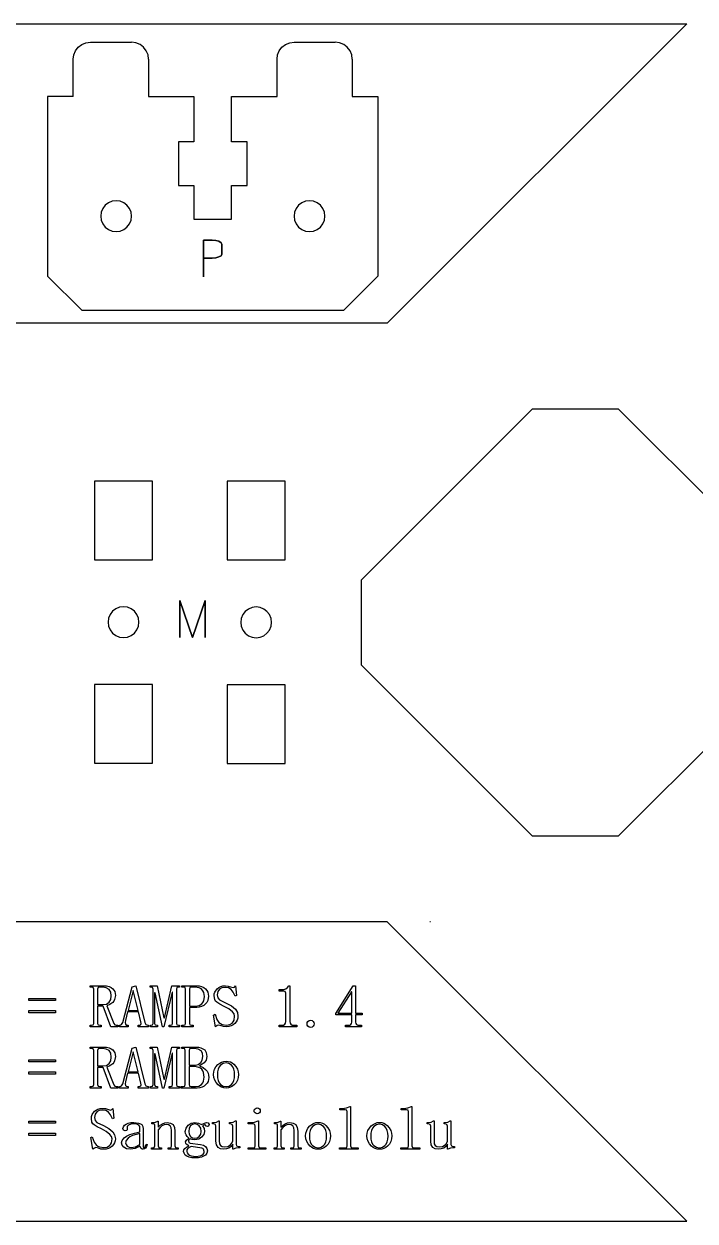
# Model space of a CAD drawing. Header units: inches. Extents: x -406 to 406, y -462 to 462.
# Drawn here: x 20.6 to 99, y 229.7 to 369.7 of the extents above; entities that cross this region are included whole.
import ezdxf

# ---------------------------------------------------------------- set-up
doc = ezdxf.new("R2010")
doc.units = ezdxf.units.IN
doc.header["$MEASUREMENT"] = 0

msp = doc.modelspace()

# ---------------------------------------------------------------- linework, layer by layer
for p, q in [((-17.99, 369.71), (98.01, 369.71)), ((98.01, 369.71), (63.01, 334.71)), ((26.61, 366.58), (26.92, 366.99)), ((26.92, 366.99), (27.34, 367.31)), ((27.34, 367.31), (27.82, 367.51)), ((27.82, 367.51), (28.34, 367.58)), ((28.34, 367.58), (33.14, 367.58)), ((33.66, 367.51), (33.14, 367.58)), ((34.14, 367.31), (33.66, 367.51)), ((34.55, 366.99), (34.14, 367.31)), ((34.87, 366.58), (34.55, 366.99)), ((50.41, 366.58), (50.72, 366.99)), ((50.72, 366.99), (51.14, 367.31)), ((51.14, 367.31), (51.62, 367.51)), ((51.62, 367.51), (52.14, 367.58)), ((52.14, 367.58), (56.94, 367.58)), ((57.46, 367.51), (56.94, 367.58)), ((57.94, 367.31), (57.46, 367.51)), ((58.35, 366.99), (57.94, 367.31)), ((58.67, 366.58), (58.35, 366.99)), ((26.34, 365.58), (26.41, 366.1)), ((26.34, 361.23), (26.34, 365.58)), ((26.41, 366.1), (26.61, 366.58)), ((35.07, 366.1), (34.87, 366.58)), ((35.14, 365.58), (35.07, 366.1)), ((35.14, 365.58), (35.14, 361.23)), ((50.14, 365.58), (50.21, 366.1)), ((50.14, 361.23), (50.14, 365.58)), ((50.21, 366.1), (50.41, 366.58)), ((58.87, 366.1), (58.67, 366.58)), ((58.94, 365.58), (58.87, 366.1)), ((58.94, 365.58), (58.94, 361.23)), ((26.34, 361.23), (23.34, 361.23)), ((23.34, 361.23), (23.34, 340.23)), ((35.14, 361.23), (40.44, 361.23)), ((40.44, 361.23), (40.44, 355.93)), ((44.84, 361.23), (50.14, 361.23)), ((44.84, 355.93), (44.84, 361.23)), ((58.94, 361.23), (61.94, 361.23)), ((61.94, 361.23), (61.94, 340.23)), ((38.64, 355.93), (38.64, 350.83)), ((40.44, 355.93), (38.64, 355.93)), ((46.64, 355.93), (44.84, 355.93)), ((46.64, 350.83), (46.64, 355.93)), ((38.64, 350.83), (40.44, 350.83)), ((40.44, 350.83), (40.44, 346.88)), ((44.84, 350.83), (46.64, 350.83)), ((44.84, 346.88), (44.84, 350.83)), ((30.44, 348.79), (30.06, 348.5)), ((30.87, 348.97), (30.44, 348.79)), ((31.34, 349.03), (30.87, 348.97)), ((31.8, 348.97), (31.34, 349.03)), ((32.24, 348.79), (31.8, 348.97)), ((32.61, 348.5), (32.24, 348.79)), ((53.04, 348.79), (52.66, 348.5)), ((53.47, 348.97), (53.04, 348.79)), ((53.94, 349.03), (53.47, 348.97)), ((54.4, 348.97), (53.94, 349.03)), ((54.84, 348.79), (54.4, 348.97)), ((55.21, 348.5), (54.84, 348.79)), ((29.6, 347.7), (29.54, 347.23)), ((29.54, 347.23), (29.6, 346.76)), ((29.78, 348.13), (29.6, 347.7)), ((30.06, 348.5), (29.78, 348.13)), ((32.9, 348.13), (32.61, 348.5)), ((33.08, 347.7), (32.9, 348.13)), ((33.14, 347.23), (33.08, 347.7)), ((33.08, 346.76), (33.14, 347.23)), ((52.2, 347.7), (52.14, 347.23)), ((52.14, 347.23), (52.2, 346.76)), ((52.38, 348.13), (52.2, 347.7)), ((52.66, 348.5), (52.38, 348.13)), ((55.5, 348.13), (55.21, 348.5)), ((55.68, 347.7), (55.5, 348.13)), ((55.74, 347.23), (55.68, 347.7)), ((55.68, 346.76), (55.74, 347.23)), ((29.6, 346.76), (29.78, 346.33)), ((29.78, 346.33), (30.06, 345.96)), ((30.06, 345.96), (30.44, 345.67)), ((32.24, 345.67), (32.61, 345.96)), ((32.61, 345.96), (32.9, 346.33)), ((32.9, 346.33), (33.08, 346.76)), ((40.44, 346.88), (44.84, 346.88)), ((52.2, 346.76), (52.38, 346.33)), ((52.38, 346.33), (52.66, 345.96)), ((52.66, 345.96), (53.04, 345.67)), ((54.84, 345.67), (55.21, 345.96)), ((55.21, 345.96), (55.5, 346.33)), ((55.5, 346.33), (55.68, 346.76)), ((30.44, 345.67), (30.87, 345.49)), ((30.87, 345.49), (31.34, 345.43)), ((31.34, 345.43), (31.8, 345.49)), ((31.8, 345.49), (32.24, 345.67)), ((42.56, 344.43), (41.54, 344.43)), ((41.54, 344.43), (41.54, 342.34)), ((41.54, 340.12), (41.54, 344.43)), ((41.54, 344.43), (42.56, 344.43)), ((42.99, 344.39), (42.56, 344.43)), ((42.56, 344.43), (42.99, 344.39)), ((53.04, 345.67), (53.47, 345.49)), ((53.47, 345.49), (53.94, 345.43)), ((53.94, 345.43), (54.4, 345.49)), ((54.4, 345.49), (54.84, 345.67)), ((43.36, 344.29), (42.99, 344.39)), ((42.99, 344.39), (43.36, 344.29)), ((43.6, 344.13), (43.36, 344.29)), ((43.36, 344.29), (43.6, 344.13)), ((43.66, 344.04), (43.6, 344.13)), ((43.6, 344.13), (43.66, 344.04)), ((43.69, 343.95), (43.66, 344.04)), ((43.66, 344.04), (43.69, 343.95)), ((43.69, 342.78), (43.69, 343.95)), ((43.69, 343.95), (43.69, 342.78)), ((41.54, 342.34), (42.56, 342.34)), ((42.56, 342.34), (41.54, 342.34)), ((41.54, 342.34), (41.54, 340.12)), ((42.56, 342.34), (42.99, 342.37)), ((42.99, 342.37), (42.56, 342.34)), ((42.99, 342.37), (43.36, 342.46)), ((43.36, 342.46), (42.99, 342.37)), ((43.36, 342.46), (43.6, 342.6)), ((43.6, 342.6), (43.36, 342.46)), ((43.6, 342.6), (43.66, 342.68)), ((43.66, 342.68), (43.6, 342.6)), ((43.66, 342.68), (43.69, 342.78)), ((43.69, 342.78), (43.66, 342.68)), ((27.34, 336.23), (23.34, 340.23)), ((57.94, 336.23), (61.94, 340.23)), ((27.34, 336.23), (57.94, 336.23)), ((63.01, 334.71), (17.01, 334.71)), ((60.01, 304.71), (80.01, 324.71)), ((80.01, 324.71), (90.01, 324.71)), ((90.01, 324.71), (110.01, 304.71)), ((28.8, 316.25), (28.8, 307.05)), ((35.6, 316.25), (28.8, 316.25)), ((35.6, 307.05), (35.6, 316.25)), ((44.3, 316.23), (44.3, 307.03)), ((51.1, 316.23), (44.3, 316.23)), ((51.1, 307.03), (51.1, 316.23)), ((28.8, 307.05), (35.6, 307.05)), ((44.3, 307.03), (51.1, 307.03)), ((60.01, 294.71), (60.01, 304.71)), ((30.93, 301.02), (30.64, 300.65)), ((31.3, 301.31), (30.93, 301.02)), ((31.74, 301.49), (31.3, 301.31)), ((32.2, 301.55), (31.74, 301.49)), ((32.67, 301.49), (32.2, 301.55)), ((33.1, 301.31), (32.67, 301.49)), ((33.48, 301.02), (33.1, 301.31)), ((33.76, 300.65), (33.48, 301.02)), ((38.79, 297.96), (38.79, 302.27)), ((38.79, 302.27), (40.27, 297.96)), ((40.27, 297.96), (38.79, 302.27)), ((38.79, 302.27), (38.79, 297.96)), ((40.27, 297.96), (41.75, 302.27)), ((41.75, 302.27), (40.27, 297.96)), ((41.75, 302.27), (41.75, 297.96)), ((41.75, 297.96), (41.75, 302.27)), ((46.43, 301), (46.14, 300.63)), ((46.8, 301.29), (46.43, 301)), ((47.23, 301.47), (46.8, 301.29)), ((47.7, 301.53), (47.23, 301.47)), ((48.17, 301.47), (47.7, 301.53)), ((48.6, 301.29), (48.17, 301.47)), ((48.97, 301), (48.6, 301.29)), ((49.26, 300.63), (48.97, 301)), ((30.46, 300.21), (30.4, 299.75)), ((30.4, 299.75), (30.46, 299.28)), ((30.64, 300.65), (30.46, 300.21)), ((33.94, 300.21), (33.76, 300.65)), ((34, 299.75), (33.94, 300.21)), ((33.94, 299.28), (34, 299.75)), ((45.96, 300.2), (45.9, 299.73)), ((45.9, 299.73), (45.96, 299.27)), ((46.14, 300.63), (45.96, 300.2)), ((49.44, 300.2), (49.26, 300.63)), ((49.5, 299.73), (49.44, 300.2)), ((49.44, 299.27), (49.5, 299.73)), ((30.46, 299.28), (30.64, 298.85)), ((30.64, 298.85), (30.93, 298.47)), ((30.93, 298.47), (31.3, 298.19)), ((33.1, 298.19), (33.48, 298.47)), ((33.48, 298.47), (33.76, 298.85)), ((33.76, 298.85), (33.94, 299.28)), ((45.96, 299.27), (46.14, 298.83)), ((46.14, 298.83), (46.43, 298.46)), ((46.43, 298.46), (46.8, 298.17)), ((48.6, 298.17), (48.97, 298.46)), ((48.97, 298.46), (49.26, 298.83)), ((49.26, 298.83), (49.44, 299.27)), ((31.3, 298.19), (31.74, 298.01)), ((31.74, 298.01), (32.2, 297.95)), ((32.2, 297.95), (32.67, 298.01)), ((32.67, 298.01), (33.1, 298.19)), ((46.8, 298.17), (47.23, 297.99)), ((47.23, 297.99), (47.7, 297.93)), ((47.7, 297.93), (48.17, 297.99)), ((48.17, 297.99), (48.6, 298.17)), ((80.01, 274.71), (60.01, 294.71)), ((110.01, 294.71), (90.01, 274.71)), ((28.8, 292.45), (28.8, 283.25)), ((35.6, 292.45), (28.8, 292.45)), ((35.6, 283.25), (35.6, 292.45)), ((51.1, 292.43), (44.3, 292.43)), ((44.3, 292.43), (44.3, 283.23)), ((51.1, 283.23), (51.1, 292.43)), ((28.8, 283.25), (35.6, 283.25)), ((44.3, 283.23), (51.1, 283.23)), ((90.01, 274.71), (80.01, 274.71)), ((63.01, 264.71), (17.01, 264.71)), ((98.01, 229.71), (63.01, 264.71)), ((68.08, 264.71), (68.01, 264.71)), ((28.31, 257.06), (28.31, 257.23)), ((28.31, 257.23), (29.9, 257.23)), ((28.48, 257.06), (28.31, 257.06)), ((28.66, 257.01), (28.48, 257.06)), ((28.73, 256.84), (28.66, 257.01)), ((28.73, 252.83), (28.73, 256.84)), ((29.24, 257.01), (29.18, 256.84)), ((29.18, 256.84), (29.18, 255.02)), ((29.43, 257.06), (29.24, 257.01)), ((29.74, 257.06), (29.43, 257.06)), ((30.18, 257), (29.74, 257.06)), ((29.9, 257.23), (30.23, 257.21)), ((30.52, 256.81), (30.18, 257)), ((30.23, 257.21), (30.52, 257.15)), ((30.52, 257.15), (30.76, 257.04)), ((30.71, 256.49), (30.52, 256.81)), ((30.77, 256.05), (30.71, 256.49)), ((30.76, 257.04), (30.97, 256.89)), ((30.97, 256.89), (31.18, 256.56)), ((31.18, 256.56), (31.25, 256.11)), ((32.12, 252.92), (33.21, 257.09)), ((33.32, 256.67), (32.73, 254.35)), ((33.21, 257.09), (33.63, 257.23)), ((33.35, 256.67), (33.32, 256.67)), ((33.91, 254.35), (33.35, 256.67)), ((33.63, 257.23), (34.69, 252.92)), ((35.31, 257.06), (35.31, 257.23)), ((35.31, 257.23), (36.12, 257.23)), ((35.42, 257.06), (35.31, 257.06)), ((35.61, 257.01), (35.42, 257.06)), ((35.67, 256.84), (35.61, 257.01)), ((35.67, 252.83), (35.67, 256.84)), ((35.9, 256.42), (35.84, 256.42)), ((35.84, 256.42), (35.84, 252.83)), ((36.76, 252.44), (35.9, 256.42)), ((36.12, 257.23), (36.93, 253.48)), ((37.88, 256.5), (36.93, 252.44)), ((36.99, 253.48), (37.86, 257.23)), ((37.86, 257.23), (38.75, 257.23)), ((37.94, 256.5), (37.88, 256.5)), ((37.94, 252.83), (37.94, 256.5)), ((38.45, 257.01), (38.39, 256.84)), ((38.39, 256.84), (38.39, 252.83)), ((38.64, 257.06), (38.45, 257.01)), ((38.75, 257.06), (38.64, 257.06)), ((38.75, 257.23), (38.75, 257.06)), ((39.03, 257.06), (39.03, 257.23)), ((39.03, 257.23), (40.68, 257.23)), ((39.2, 257.06), (39.03, 257.06)), ((39.39, 257.01), (39.2, 257.06)), ((39.45, 256.84), (39.39, 257.01)), ((39.45, 252.83), (39.45, 256.84)), ((39.96, 257.01), (39.9, 256.84)), ((39.9, 256.84), (39.9, 254.85)), ((40.15, 257.06), (39.96, 257.01)), ((40.54, 257.06), (40.15, 257.06)), ((41.03, 257), (40.54, 257.06)), ((40.68, 257.23), (41.03, 257.21)), ((41.03, 257.21), (41.33, 257.14)), ((41.21, 256.92), (41.03, 257)), ((41.36, 256.81), (41.21, 256.92)), ((41.33, 257.14), (41.59, 257.02)), ((41.49, 256.65), (41.36, 256.81)), ((41.59, 256.46), (41.49, 256.65)), ((41.59, 257.02), (41.8, 256.87)), ((41.66, 255.97), (41.59, 256.46)), ((41.8, 256.87), (41.95, 256.68)), ((41.95, 256.68), (42.06, 256.48)), ((42.06, 256.48), (42.14, 256)), ((42.78, 256.05), (42.81, 256.28)), ((42.81, 256.28), (42.87, 256.5)), ((42.87, 256.5), (43.15, 256.89)), ((43.15, 256.89), (43.33, 257.04)), ((43.22, 256.54), (43.15, 256.17)), ((43.43, 256.84), (43.22, 256.54)), ((43.33, 257.04), (43.56, 257.15)), ((43.69, 256.98), (43.43, 256.84)), ((43.56, 257.15), (43.82, 257.21)), ((44.07, 257.03), (43.69, 256.98)), ((43.82, 257.21), (44.13, 257.23)), ((44.48, 256.97), (44.07, 257.03)), ((44.13, 257.23), (44.42, 257.2)), ((44.42, 257.2), (44.69, 257.12)), ((44.8, 256.78), (44.48, 256.97)), ((44.69, 257.12), (45.02, 257.03)), ((45.02, 256.49), (44.8, 256.78)), ((45.02, 257.03), (45.16, 257.08)), ((45.25, 256), (45.02, 256.49)), ((45.16, 257.08), (45.3, 257.23)), ((45.3, 257.23), (45.42, 256.08)), ((50.4, 256.61), (50.4, 256.78)), ((50.4, 256.78), (50.65, 256.78)), ((50.9, 256.61), (50.4, 256.61)), ((50.65, 256.78), (50.95, 256.81)), ((51.11, 256.55), (50.9, 256.61)), ((50.95, 256.81), (51.19, 256.89)), ((51.18, 256.36), (51.11, 256.55)), ((51.18, 253.06), (51.18, 256.36)), ((51.19, 256.89), (51.38, 257.03)), ((51.38, 257.03), (51.52, 257.23)), ((51.52, 257.23), (51.63, 257.23)), ((51.63, 257.23), (51.63, 253.06)), ((57.01, 253.98), (59.05, 257.23)), ((58.86, 256.53), (57.26, 254.01)), ((58.88, 256.53), (58.86, 256.53)), ((58.88, 254.01), (58.88, 256.53)), ((59.05, 257.23), (59.33, 257.23)), ((59.33, 257.23), (59.33, 254.01)), ((21.14, 255.49), (21.14, 255.75)), ((21.14, 255.75), (24.25, 255.75)), ((24.25, 255.49), (21.14, 255.49)), ((24.25, 255.75), (24.25, 255.49)), ((29.18, 255.02), (29.79, 255.02)), ((29.18, 254.85), (29.18, 252.83)), ((29.82, 254.85), (29.18, 254.85)), ((29.79, 255.02), (30.2, 255.09)), ((30.74, 252.44), (29.82, 254.85)), ((30.2, 255.09), (30.52, 255.3)), ((30.61, 255.02), (30.24, 254.88)), ((30.24, 254.88), (31.08, 252.81)), ((30.52, 255.3), (30.71, 255.61)), ((30.94, 255.27), (30.61, 255.02)), ((30.71, 255.61), (30.77, 256.05)), ((31.07, 255.44), (30.94, 255.27)), ((31.17, 255.63), (31.07, 255.44)), ((31.25, 256.11), (31.17, 255.63)), ((39.9, 254.85), (40.6, 254.85)), ((40.6, 254.85), (41.03, 254.92)), ((41.03, 254.92), (41.36, 255.13)), ((41.58, 254.92), (41.33, 254.79)), ((41.36, 255.13), (41.49, 255.29)), ((41.49, 255.29), (41.59, 255.48)), ((41.8, 255.1), (41.58, 254.92)), ((41.59, 255.48), (41.66, 255.97)), ((41.95, 255.28), (41.8, 255.1)), ((42.06, 255.49), (41.95, 255.28)), ((42.14, 256), (42.06, 255.49)), ((42.86, 255.61), (42.78, 256.05)), ((42.96, 255.44), (42.86, 255.61)), ((43.09, 255.3), (42.96, 255.44)), ((43.45, 255.07), (43.09, 255.3)), ((43.15, 256.17), (43.22, 255.82)), ((43.22, 255.82), (43.43, 255.58)), ((43.43, 255.58), (44.18, 255.21)), ((43.96, 254.82), (43.45, 255.07)), ((44.5, 254.53), (43.96, 254.82)), ((44.18, 255.21), (44.81, 254.88)), ((44.81, 254.88), (45.28, 254.49)), ((45.42, 256.08), (45.25, 256)), ((21.14, 254.07), (21.14, 254.32)), ((21.14, 254.32), (24.25, 254.32)), ((24.25, 254.07), (21.14, 254.07)), ((24.25, 254.32), (24.25, 254.07)), ((32.68, 254.18), (32.42, 253.17)), ((33.94, 254.18), (32.68, 254.18)), ((32.73, 254.35), (33.91, 254.35)), ((34.22, 253), (33.94, 254.18)), ((36.93, 253.48), (36.99, 253.48)), ((39.9, 254.68), (39.9, 252.83)), ((40.77, 254.68), (39.9, 254.68)), ((41.06, 254.71), (40.77, 254.68)), ((41.33, 254.79), (41.06, 254.71)), ((42.73, 253.81), (42.9, 253.9)), ((42.95, 252.44), (42.73, 253.81)), ((42.9, 253.9), (43.12, 253.28)), ((44.94, 254.18), (44.5, 254.53)), ((45.13, 253.93), (44.94, 254.18)), ((45.12, 253.19), (45.19, 253.67)), ((45.19, 253.67), (45.13, 253.93)), ((45.28, 254.49), (45.51, 254.11)), ((45.56, 253.43), (45.49, 253.2)), ((45.51, 254.11), (45.58, 253.67)), ((45.58, 253.67), (45.56, 253.43)), ((57.01, 253.84), (57.01, 253.98)), ((58.88, 253.84), (57.01, 253.84)), ((57.26, 254.01), (58.88, 254.01)), ((58.88, 252.97), (58.88, 253.84)), ((59.33, 254.01), (60.09, 254.01)), ((59.33, 253.84), (59.33, 252.97)), ((60.09, 253.84), (59.33, 253.84)), ((60.09, 254.01), (60.09, 253.84)), ((28.31, 252.44), (28.31, 252.61)), ((28.31, 252.61), (28.48, 252.61)), ((29.6, 252.44), (28.31, 252.44)), ((28.48, 252.61), (28.66, 252.67)), ((28.66, 252.67), (28.73, 252.83)), ((29.18, 252.83), (29.24, 252.67)), ((29.24, 252.67), (29.43, 252.61)), ((29.43, 252.61), (29.6, 252.61)), ((29.6, 252.61), (29.6, 252.44)), ((31.53, 252.44), (30.74, 252.44)), ((31.08, 252.81), (31.21, 252.66)), ((31.21, 252.66), (31.36, 252.61)), ((31.36, 252.61), (31.53, 252.61)), ((31.53, 252.61), (31.53, 252.44)), ((31.72, 252.44), (31.72, 252.61)), ((31.72, 252.61), (31.81, 252.61)), ((32.76, 252.44), (31.72, 252.44)), ((31.81, 252.61), (31.98, 252.69)), ((31.98, 252.69), (32.12, 252.92)), ((32.42, 253.17), (32.39, 252.92)), ((32.39, 252.92), (32.42, 252.75)), ((32.42, 252.75), (32.51, 252.64)), ((32.51, 252.64), (32.68, 252.61)), ((32.68, 252.61), (32.76, 252.61)), ((32.76, 252.61), (32.76, 252.44)), ((33.91, 252.44), (33.91, 252.61)), ((33.91, 252.61), (34.02, 252.61)), ((35.11, 252.44), (33.91, 252.44)), ((34.02, 252.61), (34.15, 252.63)), ((34.15, 252.63), (34.22, 252.71)), ((34.25, 252.83), (34.22, 253)), ((34.22, 252.71), (34.25, 252.83)), ((34.69, 252.92), (34.83, 252.69)), ((34.83, 252.69), (35.03, 252.61)), ((35.03, 252.61), (35.11, 252.61)), ((35.11, 252.61), (35.11, 252.44)), ((35.34, 252.44), (35.34, 252.61)), ((35.34, 252.61), (35.42, 252.61)), ((36.18, 252.44), (35.34, 252.44)), ((35.42, 252.61), (35.61, 252.67)), ((35.61, 252.67), (35.67, 252.83)), ((35.84, 252.83), (35.9, 252.67)), ((35.9, 252.67), (36.09, 252.61)), ((36.09, 252.61), (36.18, 252.61)), ((36.18, 252.61), (36.18, 252.44)), ((36.93, 252.44), (36.76, 252.44)), ((37.55, 252.44), (37.55, 252.61)), ((37.55, 252.61), (37.69, 252.61)), ((38.75, 252.44), (37.55, 252.44)), ((37.69, 252.61), (37.88, 252.67)), ((37.88, 252.67), (37.94, 252.83)), ((38.39, 252.83), (38.45, 252.67)), ((38.45, 252.67), (38.64, 252.61)), ((38.64, 252.61), (38.75, 252.61)), ((38.75, 252.61), (38.75, 252.44)), ((39, 252.61), (39.2, 252.61)), ((39, 252.44), (39, 252.61)), ((40.35, 252.44), (39, 252.44)), ((39.2, 252.61), (39.39, 252.67)), ((39.39, 252.67), (39.45, 252.83)), ((39.9, 252.83), (39.96, 252.67)), ((39.96, 252.67), (40.15, 252.61)), ((40.15, 252.61), (40.35, 252.61)), ((40.35, 252.61), (40.35, 252.44)), ((43.14, 252.59), (42.95, 252.44)), ((43.12, 253.28), (43.34, 252.95)), ((43.32, 252.64), (43.14, 252.59)), ((43.62, 252.55), (43.32, 252.64)), ((43.34, 252.95), (43.53, 252.81)), ((43.53, 252.81), (43.74, 252.71)), ((43.9, 252.47), (43.62, 252.55)), ((43.74, 252.71), (44.24, 252.64)), ((44.21, 252.44), (43.9, 252.47)), ((44.52, 252.46), (44.21, 252.44)), ((44.24, 252.64), (44.63, 252.69)), ((44.79, 252.53), (44.52, 252.46)), ((44.63, 252.69), (44.91, 252.86)), ((45.02, 252.65), (44.79, 252.53)), ((44.91, 252.86), (45.03, 253.01)), ((45.22, 252.81), (45.02, 252.65)), ((45.03, 253.01), (45.12, 253.19)), ((45.38, 253), (45.22, 252.81)), ((45.49, 253.2), (45.38, 253)), ((50.4, 252.61), (50.65, 252.61)), ((50.4, 252.44), (50.4, 252.61)), ((52.44, 252.44), (50.4, 252.44)), ((50.65, 252.61), (50.88, 252.64)), ((50.88, 252.64), (51.05, 252.72)), ((51.05, 252.72), (51.15, 252.86)), ((51.15, 252.86), (51.18, 253.06)), ((51.63, 253.06), (51.66, 252.86)), ((51.66, 252.86), (51.76, 252.72)), ((51.76, 252.72), (51.93, 252.64)), ((51.93, 252.64), (52.16, 252.61)), ((52.16, 252.61), (52.44, 252.61)), ((52.44, 252.61), (52.44, 252.44)), ((53.65, 252.78), (53.68, 252.93)), ((53.68, 252.62), (53.65, 252.78)), ((53.68, 252.93), (53.76, 253.06)), ((53.76, 252.5), (53.68, 252.62)), ((53.76, 253.06), (53.91, 253.16)), ((53.91, 252.39), (53.76, 252.5)), ((53.91, 253.16), (54.07, 253.2)), ((54.07, 252.36), (53.91, 252.39)), ((54.07, 253.2), (54.23, 253.16)), ((54.23, 252.39), (54.07, 252.36)), ((54.23, 253.16), (54.38, 253.06)), ((54.38, 252.5), (54.23, 252.39)), ((54.38, 253.06), (54.46, 252.93)), ((54.46, 252.62), (54.38, 252.5)), ((54.46, 252.93), (54.49, 252.78)), ((54.49, 252.78), (54.46, 252.62)), ((58.16, 252.44), (58.16, 252.61)), ((58.16, 252.61), (58.46, 252.61)), ((60, 252.44), (58.16, 252.44)), ((58.46, 252.61), (58.65, 252.63)), ((58.65, 252.63), (58.78, 252.7)), ((58.78, 252.7), (58.86, 252.81)), ((58.86, 252.81), (58.88, 252.97)), ((59.33, 252.97), (59.36, 252.81)), ((59.36, 252.81), (59.44, 252.7)), ((59.44, 252.7), (59.57, 252.63)), ((59.57, 252.63), (59.75, 252.61)), ((59.75, 252.61), (60, 252.61)), ((60, 252.61), (60, 252.44)), ((28.31, 250.06), (29.9, 250.06)), ((28.31, 249.89), (28.31, 250.06)), ((28.48, 249.89), (28.31, 249.89)), ((28.66, 249.84), (28.48, 249.89)), ((28.73, 249.67), (28.66, 249.84)), ((28.73, 245.67), (28.73, 249.67)), ((29.24, 249.84), (29.18, 249.67)), ((29.18, 249.67), (29.18, 247.85)), ((29.43, 249.89), (29.24, 249.84)), ((29.74, 249.89), (29.43, 249.89)), ((30.18, 249.83), (29.74, 249.89)), ((29.9, 250.06), (30.23, 250.04)), ((30.52, 249.64), (30.18, 249.83)), ((30.23, 250.04), (30.52, 249.98)), ((30.52, 249.98), (30.76, 249.87)), ((30.71, 249.33), (30.52, 249.64)), ((30.77, 248.89), (30.71, 249.33)), ((30.76, 249.87), (30.97, 249.73)), ((30.97, 249.73), (31.18, 249.39)), ((31.18, 249.39), (31.25, 248.94)), ((32.12, 245.75), (33.21, 249.92)), ((33.32, 249.5), (32.73, 247.18)), ((33.21, 249.92), (33.63, 250.06)), ((33.35, 249.5), (33.32, 249.5)), ((33.91, 247.18), (33.35, 249.5)), ((33.63, 250.06), (34.69, 245.75)), ((35.31, 249.89), (35.31, 250.06)), ((35.31, 250.06), (36.12, 250.06)), ((35.42, 249.89), (35.31, 249.89)), ((35.61, 249.84), (35.42, 249.89)), ((35.67, 249.67), (35.61, 249.84)), ((35.67, 245.67), (35.67, 249.67)), ((35.9, 249.25), (35.84, 249.25)), ((35.84, 249.25), (35.84, 245.67)), ((36.76, 245.27), (35.9, 249.25)), ((36.12, 250.06), (36.93, 246.31)), ((37.88, 249.33), (36.93, 245.27)), ((36.99, 246.31), (37.86, 250.06)), ((37.86, 250.06), (38.75, 250.06)), ((37.94, 249.33), (37.88, 249.33)), ((37.94, 245.67), (37.94, 249.33)), ((38.45, 249.84), (38.39, 249.67)), ((38.39, 249.67), (38.39, 245.67)), ((38.64, 249.89), (38.45, 249.84)), ((38.75, 249.89), (38.64, 249.89)), ((38.75, 250.06), (38.75, 249.89)), ((39, 249.89), (39, 250.06)), ((39, 250.06), (40.63, 250.06)), ((39.17, 249.89), (39, 249.89)), ((39.36, 249.84), (39.17, 249.89)), ((39.42, 249.67), (39.36, 249.84)), ((39.42, 245.67), (39.42, 249.67)), ((39.93, 249.84), (39.87, 249.67)), ((39.87, 249.67), (39.87, 247.93)), ((40.12, 249.89), (39.93, 249.84)), ((40.46, 249.89), (40.12, 249.89)), ((40.91, 249.82), (40.46, 249.89)), ((40.63, 250.06), (40.96, 250.04)), ((41.27, 249.61), (40.91, 249.82)), ((40.96, 250.04), (41.24, 249.98)), ((41.24, 249.98), (41.49, 249.87)), ((41.42, 249.35), (41.27, 249.61)), ((41.47, 248.97), (41.42, 249.35)), ((41.49, 249.87), (41.69, 249.73)), ((41.69, 249.73), (41.88, 249.41)), ((41.88, 249.41), (41.94, 248.97)), ((21.14, 248.33), (21.14, 248.58)), ((21.14, 248.58), (24.25, 248.58)), ((24.25, 248.33), (21.14, 248.33)), ((24.25, 248.58), (24.25, 248.33)), ((29.18, 247.85), (29.79, 247.85)), ((29.79, 247.85), (30.2, 247.92)), ((30.2, 247.92), (30.52, 248.13)), ((30.61, 247.85), (30.24, 247.71)), ((30.52, 248.13), (30.71, 248.44)), ((30.94, 248.1), (30.61, 247.85)), ((30.71, 248.44), (30.77, 248.89)), ((31.07, 248.27), (30.94, 248.1)), ((31.17, 248.47), (31.07, 248.27)), ((31.25, 248.94), (31.17, 248.47)), ((39.87, 247.93), (40.6, 247.93)), ((40.6, 247.93), (40.91, 248.01)), ((40.91, 248.01), (41.22, 248.24)), ((41.41, 248.05), (41.08, 247.88)), ((41.08, 247.88), (41.5, 247.68)), ((41.22, 248.24), (41.4, 248.54)), ((41.4, 248.54), (41.47, 248.97)), ((41.64, 248.21), (41.41, 248.05)), ((41.87, 248.54), (41.64, 248.21)), ((41.94, 248.97), (41.87, 248.54)), ((43.01, 247.75), (43.23, 248.02)), ((43.23, 248.02), (43.44, 248.19)), ((43.54, 247.93), (43.38, 247.74)), ((43.44, 248.19), (43.67, 248.31)), ((43.84, 248.14), (43.54, 247.93)), ((43.67, 248.31), (43.91, 248.38)), ((44.18, 248.21), (43.84, 248.14)), ((43.91, 248.38), (44.18, 248.41)), ((44.18, 248.41), (44.45, 248.39)), ((44.53, 248.14), (44.18, 248.21)), ((44.45, 248.39), (44.69, 248.32)), ((44.83, 247.93), (44.53, 248.14)), ((44.69, 248.32), (44.91, 248.2)), ((44.99, 247.74), (44.83, 247.93)), ((44.91, 248.2), (45.11, 248.05)), ((45.11, 248.05), (45.34, 247.77)), ((21.14, 246.9), (21.14, 247.15)), ((21.14, 247.15), (24.25, 247.15)), ((24.25, 246.9), (21.14, 246.9)), ((24.25, 247.15), (24.25, 246.9)), ((29.18, 247.68), (29.18, 245.67)), ((29.82, 247.68), (29.18, 247.68)), ((30.74, 245.27), (29.82, 247.68)), ((30.24, 247.71), (31.08, 245.64)), ((32.68, 247.01), (32.42, 246)), ((33.94, 247.01), (32.68, 247.01)), ((32.73, 247.18), (33.91, 247.18)), ((34.22, 245.83), (33.94, 247.01)), ((39.87, 247.77), (39.87, 245.67)), ((40.52, 247.77), (39.87, 247.77)), ((40.99, 247.69), (40.52, 247.77)), ((41.19, 247.59), (40.99, 247.69)), ((41.36, 247.46), (41.19, 247.59)), ((41.48, 247.3), (41.36, 247.46)), ((41.57, 247.09), (41.48, 247.3)), ((41.5, 247.68), (41.8, 247.43)), ((41.56, 246.06), (41.64, 246.56)), ((41.64, 246.56), (41.57, 247.09)), ((41.8, 247.43), (41.96, 247.23)), ((41.96, 247.23), (42.08, 247.02)), ((42.08, 247.02), (42.14, 246.77)), ((42.14, 246.77), (42.17, 246.51)), ((42.17, 246.51), (42.14, 246.25)), ((42.73, 246.84), (42.76, 247.17)), ((42.76, 246.5), (42.73, 246.84)), ((42.76, 247.17), (42.85, 247.47)), ((42.86, 246.19), (42.76, 246.5)), ((42.85, 247.47), (43.01, 247.75)), ((43.2, 247.18), (43.18, 246.81)), ((43.18, 246.81), (43.2, 246.45)), ((43.27, 247.49), (43.2, 247.18)), ((43.2, 246.45), (43.27, 246.14)), ((43.38, 247.74), (43.27, 247.49)), ((45.1, 247.49), (44.99, 247.74)), ((45.17, 247.18), (45.1, 247.49)), ((45.1, 246.14), (45.17, 246.45)), ((45.19, 246.81), (45.17, 247.18)), ((45.17, 246.45), (45.19, 246.81)), ((45.34, 247.77), (45.51, 247.48)), ((45.51, 247.48), (45.61, 247.17)), ((45.61, 246.49), (45.51, 246.18)), ((45.61, 247.17), (45.64, 246.84)), ((45.64, 246.84), (45.61, 246.49)), ((28.31, 245.44), (28.48, 245.44)), ((28.31, 245.27), (28.31, 245.44)), ((29.6, 245.27), (28.31, 245.27)), ((28.48, 245.44), (28.66, 245.5)), ((28.66, 245.5), (28.73, 245.67)), ((29.18, 245.67), (29.24, 245.5)), ((29.24, 245.5), (29.43, 245.44)), ((29.43, 245.44), (29.6, 245.44)), ((29.6, 245.44), (29.6, 245.27)), ((31.53, 245.27), (30.74, 245.27)), ((31.08, 245.64), (31.21, 245.49)), ((31.21, 245.49), (31.36, 245.44)), ((31.36, 245.44), (31.53, 245.44)), ((31.53, 245.44), (31.53, 245.27)), ((31.72, 245.44), (31.81, 245.44)), ((31.72, 245.27), (31.72, 245.44)), ((32.76, 245.27), (31.72, 245.27)), ((31.81, 245.44), (31.98, 245.52)), ((31.98, 245.52), (32.12, 245.75)), ((32.42, 246), (32.39, 245.76)), ((32.39, 245.76), (32.42, 245.58)), ((32.42, 245.58), (32.51, 245.48)), ((32.51, 245.48), (32.68, 245.44)), ((32.68, 245.44), (32.76, 245.44)), ((32.76, 245.44), (32.76, 245.27)), ((33.91, 245.27), (33.91, 245.44)), ((33.91, 245.44), (34.02, 245.44)), ((35.11, 245.27), (33.91, 245.27)), ((34.02, 245.44), (34.15, 245.47)), ((34.15, 245.47), (34.22, 245.54)), ((34.25, 245.66), (34.22, 245.83)), ((34.22, 245.54), (34.25, 245.66)), ((34.69, 245.75), (34.83, 245.52)), ((34.83, 245.52), (35.03, 245.44)), ((35.03, 245.44), (35.11, 245.44)), ((35.11, 245.44), (35.11, 245.27)), ((35.34, 245.27), (35.34, 245.44)), ((35.34, 245.44), (35.42, 245.44)), ((36.18, 245.27), (35.34, 245.27)), ((35.42, 245.44), (35.61, 245.5)), ((35.61, 245.5), (35.67, 245.67)), ((35.84, 245.67), (35.9, 245.5)), ((35.9, 245.5), (36.09, 245.44)), ((36.09, 245.44), (36.18, 245.44)), ((36.18, 245.44), (36.18, 245.27)), ((36.93, 245.27), (36.76, 245.27)), ((36.93, 246.31), (36.99, 246.31)), ((37.55, 245.27), (37.55, 245.44)), ((37.55, 245.44), (37.69, 245.44)), ((38.75, 245.27), (37.55, 245.27)), ((37.69, 245.44), (37.88, 245.5)), ((37.88, 245.5), (37.94, 245.67)), ((38.39, 245.67), (38.45, 245.5)), ((38.45, 245.5), (38.64, 245.44)), ((38.64, 245.44), (38.75, 245.44)), ((38.75, 245.44), (38.75, 245.27)), ((38.95, 245.27), (38.95, 245.44)), ((38.95, 245.44), (39.17, 245.44)), ((40.82, 245.27), (38.95, 245.27)), ((39.17, 245.44), (39.36, 245.5)), ((39.36, 245.5), (39.42, 245.67)), ((39.87, 245.67), (39.93, 245.5)), ((39.93, 245.5), (40.12, 245.44)), ((40.12, 245.44), (40.63, 245.44)), ((40.63, 245.44), (41.01, 245.5)), ((41.12, 245.3), (40.82, 245.27)), ((41.01, 245.5), (41.33, 245.69)), ((41.38, 245.36), (41.12, 245.3)), ((41.33, 245.69), (41.46, 245.86)), ((41.61, 245.48), (41.38, 245.36)), ((41.46, 245.86), (41.56, 246.06)), ((41.8, 245.64), (41.61, 245.48)), ((41.96, 245.82), (41.8, 245.64)), ((42.08, 246.02), (41.96, 245.82)), ((42.14, 246.25), (42.08, 246.02)), ((43.03, 245.9), (42.86, 246.19)), ((43.26, 245.64), (43.03, 245.9)), ((43.45, 245.48), (43.26, 245.64)), ((43.27, 246.14), (43.38, 245.89)), ((43.38, 245.89), (43.54, 245.69)), ((43.67, 245.36), (43.45, 245.48)), ((43.54, 245.69), (43.83, 245.5)), ((43.92, 245.3), (43.67, 245.36)), ((43.83, 245.5), (44.18, 245.44)), ((44.18, 245.27), (43.92, 245.3)), ((44.18, 245.44), (44.54, 245.5)), ((44.46, 245.3), (44.18, 245.27)), ((44.72, 245.36), (44.46, 245.3)), ((44.54, 245.5), (44.83, 245.69)), ((44.94, 245.48), (44.72, 245.36)), ((44.83, 245.69), (44.99, 245.89)), ((45.14, 245.64), (44.94, 245.48)), ((44.99, 245.89), (45.1, 246.14)), ((45.36, 245.89), (45.14, 245.64)), ((45.51, 246.18), (45.36, 245.89)), ((28.54, 242.17), (28.81, 242.56)), ((28.81, 242.56), (29, 242.7)), ((28.88, 242.21), (28.81, 241.83)), ((29.09, 242.5), (28.88, 242.21)), ((29, 242.7), (29.22, 242.81)), ((29.35, 242.65), (29.09, 242.5)), ((29.22, 242.81), (29.49, 242.87)), ((29.74, 242.7), (29.35, 242.65)), ((29.49, 242.87), (29.79, 242.89)), ((30.14, 242.63), (29.74, 242.7)), ((29.79, 242.89), (30.09, 242.87)), ((30.09, 242.87), (30.35, 242.78)), ((30.46, 242.45), (30.14, 242.63)), ((30.35, 242.78), (30.69, 242.7)), ((30.69, 242.15), (30.46, 242.45)), ((30.69, 242.7), (30.83, 242.75)), ((30.83, 242.75), (30.97, 242.89)), ((30.97, 242.89), (31.08, 241.75)), ((47.46, 242.61), (47.49, 242.73)), ((47.49, 242.48), (47.46, 242.61)), ((47.49, 242.73), (47.57, 242.84)), ((47.57, 242.36), (47.49, 242.48)), ((47.57, 242.84), (47.69, 242.92)), ((47.69, 242.28), (47.57, 242.36)), ((47.69, 242.92), (47.82, 242.95)), ((47.82, 242.25), (47.69, 242.28)), ((47.82, 242.95), (47.96, 242.92)), ((47.96, 242.28), (47.82, 242.25)), ((47.96, 242.92), (48.08, 242.84)), ((48.08, 242.36), (47.96, 242.28)), ((48.08, 242.84), (48.16, 242.73)), ((48.16, 242.48), (48.08, 242.36)), ((48.16, 242.73), (48.19, 242.61)), ((48.19, 242.61), (48.16, 242.48)), ((57.48, 242.73), (57.48, 242.89)), ((57.48, 242.89), (57.79, 242.89)), ((58.1, 242.73), (57.48, 242.73)), ((57.79, 242.89), (58.25, 242.95)), ((58.29, 242.67), (58.1, 242.73)), ((58.25, 242.95), (58.69, 243.12)), ((58.35, 242.5), (58.29, 242.67)), ((58.35, 238.5), (58.35, 242.5)), ((58.69, 243.12), (58.74, 243.12)), ((58.74, 243.12), (58.74, 238.5)), ((64.65, 242.89), (64.96, 242.89)), ((64.65, 242.73), (64.65, 242.89)), ((65.27, 242.73), (64.65, 242.73)), ((64.96, 242.89), (65.42, 242.95)), ((65.46, 242.67), (65.27, 242.73)), ((65.42, 242.95), (65.86, 243.12)), ((65.52, 242.5), (65.46, 242.67)), ((65.52, 238.5), (65.52, 242.5)), ((65.86, 243.12), (65.91, 243.12)), ((65.91, 243.12), (65.91, 238.5)), ((21.14, 241.41), (24.25, 241.41)), ((21.14, 241.16), (21.14, 241.41)), ((24.25, 241.16), (21.14, 241.16)), ((24.25, 241.41), (24.25, 241.16)), ((28.45, 241.72), (28.47, 241.95)), ((28.52, 241.28), (28.45, 241.72)), ((28.47, 241.95), (28.54, 242.17)), ((28.62, 241.1), (28.52, 241.28)), ((28.76, 240.96), (28.62, 241.1)), ((29.11, 240.73), (28.76, 240.96)), ((28.81, 241.83), (28.88, 241.49)), ((28.88, 241.49), (29.09, 241.24)), ((29.09, 241.24), (29.85, 240.88)), ((29.85, 240.88), (30.47, 240.54)), ((30.91, 241.66), (30.69, 242.15)), ((31.08, 241.75), (30.91, 241.66)), ((32.19, 240.73), (32.31, 240.91)), ((32.31, 240.91), (32.51, 241.05)), ((32.51, 241.05), (32.75, 241.16)), ((32.79, 240.93), (32.62, 240.77)), ((32.75, 241.16), (33.05, 241.22)), ((33.06, 241.04), (32.79, 240.93)), ((33.05, 241.22), (33.4, 241.24)), ((33.43, 241.07), (33.06, 241.04)), ((33.4, 241.24), (33.97, 241.18)), ((33.78, 241.04), (33.43, 241.07)), ((33.99, 240.93), (33.78, 241.04)), ((33.97, 241.18), (34.18, 241.1)), ((34.1, 240.77), (33.99, 240.93)), ((34.18, 241.1), (34.33, 240.99)), ((34.33, 240.99), (34.47, 240.77)), ((35.5, 241.07), (35.5, 241.24)), ((35.5, 241.24), (35.7, 241.24)), ((35.73, 241.07), (35.5, 241.07)), ((35.7, 241.24), (35.95, 241.28)), ((35.83, 241.03), (35.73, 241.07)), ((35.87, 240.91), (35.83, 241.03)), ((35.87, 238.5), (35.87, 240.91)), ((35.95, 241.28), (36.2, 241.38)), ((36.2, 241.38), (36.26, 241.38)), ((36.26, 241.38), (36.26, 240.68)), ((36.26, 240.68), (36.5, 240.93)), ((36.7, 240.86), (36.47, 240.65)), ((36.5, 240.93), (36.76, 241.1)), ((36.94, 240.98), (36.7, 240.86)), ((36.76, 241.1), (37.02, 241.21)), ((37.18, 241.02), (36.94, 240.98)), ((37.02, 241.21), (37.3, 241.24)), ((37.47, 240.97), (37.18, 241.02)), ((37.3, 241.24), (37.7, 241.18)), ((37.67, 240.84), (37.47, 240.97)), ((37.79, 240.62), (37.67, 240.84)), ((37.7, 241.18), (37.99, 240.99)), ((37.99, 240.99), (38.16, 240.67)), ((39.51, 240.58), (39.76, 240.93)), ((39.76, 240.93), (40.11, 241.16)), ((40.04, 240.85), (39.87, 240.57)), ((40.28, 241.02), (40.04, 240.85)), ((40.11, 241.16), (40.54, 241.24)), ((40.54, 241.07), (40.28, 241.02)), ((40.54, 241.24), (40.96, 241.18)), ((40.81, 241.02), (40.54, 241.07)), ((41.05, 240.85), (40.81, 241.02)), ((40.96, 241.18), (41.33, 240.99)), ((41.22, 240.57), (41.05, 240.85)), ((41.33, 240.99), (41.66, 241.18)), ((41.66, 240.96), (41.44, 240.85)), ((41.44, 240.85), (41.61, 240.53)), ((41.66, 241.18), (41.89, 241.24)), ((41.73, 240.95), (41.66, 240.96)), ((41.78, 240.91), (41.73, 240.95)), ((41.86, 240.8), (41.78, 240.91)), ((42, 240.77), (41.86, 240.8)), ((41.89, 241.24), (42.11, 241.19)), ((42.15, 240.82), (42, 240.77)), ((42.11, 241.19), (42.2, 240.99)), ((42.2, 240.99), (42.15, 240.82)), ((42.62, 241.07), (42.62, 241.24)), ((42.62, 241.24), (42.76, 241.24)), ((42.76, 241.07), (42.62, 241.07)), ((42.76, 241.24), (43.06, 241.29)), ((42.94, 241.01), (42.76, 241.07)), ((43.01, 240.82), (42.94, 241.01)), ((43.01, 239.06), (43.01, 240.82)), ((43.06, 241.29), (43.34, 241.44)), ((43.34, 241.44), (43.4, 241.44)), ((43.4, 241.44), (43.4, 239.09)), ((44.58, 241.07), (44.58, 241.24)), ((44.58, 241.24), (44.72, 241.24)), ((44.72, 241.07), (44.58, 241.07)), ((44.72, 241.24), (45.02, 241.29)), ((44.9, 241.01), (44.72, 241.07)), ((44.97, 240.82), (44.9, 241.01)), ((44.97, 239.06), (44.97, 240.82)), ((45.02, 241.29), (45.3, 241.44)), ((45.3, 241.44), (45.36, 241.44)), ((45.36, 241.44), (45.36, 238.67)), ((46.76, 241.07), (46.76, 241.24)), ((46.76, 241.24), (47.04, 241.24)), ((47.35, 241.07), (46.76, 241.07)), ((47.04, 241.24), (47.5, 241.29)), ((47.54, 241.01), (47.35, 241.07)), ((47.5, 241.29), (47.94, 241.44)), ((47.6, 240.82), (47.54, 241.01)), ((47.6, 238.5), (47.6, 240.82)), ((47.94, 241.44), (47.99, 241.44)), ((47.99, 241.44), (47.99, 238.5)), ((49.84, 241.07), (49.84, 241.24)), ((49.84, 241.24), (50.04, 241.24)), ((50.06, 241.07), (49.84, 241.07)), ((50.04, 241.24), (50.29, 241.28)), ((50.17, 241.03), (50.06, 241.07)), ((50.2, 240.91), (50.17, 241.03)), ((50.2, 238.5), (50.2, 240.91)), ((50.29, 241.28), (50.54, 241.38)), ((50.54, 241.38), (50.6, 241.38)), ((50.6, 241.38), (50.6, 240.68)), ((50.6, 240.68), (50.84, 240.93)), ((51.04, 240.86), (50.81, 240.65)), ((50.84, 240.93), (51.09, 241.1)), ((51.27, 240.98), (51.04, 240.86)), ((51.09, 241.1), (51.36, 241.21)), ((51.52, 241.02), (51.27, 240.98)), ((51.36, 241.21), (51.63, 241.24)), ((51.8, 240.97), (51.52, 241.02)), ((51.63, 241.24), (52.04, 241.18)), ((52, 240.84), (51.8, 240.97)), ((52.12, 240.62), (52, 240.84)), ((52.04, 241.18), (52.32, 240.99)), ((52.32, 240.99), (52.5, 240.67)), ((53.76, 240.59), (53.98, 240.85)), ((53.98, 240.85), (54.19, 241.02)), ((54.19, 241.02), (54.42, 241.14)), ((54.59, 240.98), (54.29, 240.77)), ((54.42, 241.14), (54.67, 241.22)), ((54.94, 241.05), (54.59, 240.98)), ((54.67, 241.22), (54.94, 241.24)), ((54.94, 241.24), (55.2, 241.22)), ((55.28, 240.98), (54.94, 241.05)), ((55.2, 241.22), (55.45, 241.15)), ((55.58, 240.77), (55.28, 240.98)), ((55.45, 241.15), (55.67, 241.04)), ((55.67, 241.04), (55.86, 240.88)), ((55.86, 240.88), (56.09, 240.6)), ((60.93, 240.59), (61.15, 240.85)), ((61.15, 240.85), (61.36, 241.02)), ((61.36, 241.02), (61.59, 241.14)), ((61.76, 240.98), (61.46, 240.77)), ((61.59, 241.14), (61.83, 241.22)), ((62.1, 241.05), (61.76, 240.98)), ((61.83, 241.22), (62.1, 241.24)), ((62.1, 241.24), (62.37, 241.22)), ((62.45, 240.98), (62.1, 241.05)), ((62.37, 241.22), (62.61, 241.15)), ((62.75, 240.77), (62.45, 240.98)), ((62.61, 241.15), (62.83, 241.04)), ((62.83, 241.04), (63.03, 240.88)), ((63.03, 240.88), (63.26, 240.6)), ((67.7, 241.24), (67.84, 241.24)), ((67.7, 241.07), (67.7, 241.24)), ((67.84, 241.07), (67.7, 241.07)), ((67.84, 241.24), (68.14, 241.29)), ((68.03, 241.01), (67.84, 241.07)), ((68.1, 240.82), (68.03, 241.01)), ((68.1, 239.06), (68.1, 240.82)), ((68.14, 241.29), (68.43, 241.44)), ((68.43, 241.44), (68.49, 241.44)), ((68.49, 241.44), (68.49, 239.09)), ((69.66, 241.07), (69.66, 241.24)), ((69.66, 241.24), (69.8, 241.24)), ((69.8, 241.07), (69.66, 241.07)), ((69.8, 241.24), (70.1, 241.29)), ((69.99, 241.01), (69.8, 241.07)), ((70.06, 240.82), (69.99, 241.01)), ((70.06, 239.06), (70.06, 240.82)), ((70.1, 241.29), (70.39, 241.44)), ((70.39, 241.44), (70.45, 241.44)), ((70.45, 241.44), (70.45, 238.67)), ((21.14, 239.98), (24.25, 239.98)), ((21.14, 239.73), (21.14, 239.98)), ((24.25, 239.73), (21.14, 239.73)), ((24.25, 239.98), (24.25, 239.73)), ((28.39, 239.48), (28.56, 239.56)), ((28.62, 238.11), (28.39, 239.48)), ((28.56, 239.56), (28.78, 238.95)), ((29.62, 240.49), (29.11, 240.73)), ((30.16, 240.2), (29.62, 240.49)), ((30.6, 239.84), (30.16, 240.2)), ((30.47, 240.54), (30.94, 240.15)), ((30.79, 239.59), (30.6, 239.84)), ((30.86, 239.34), (30.79, 239.59)), ((30.94, 240.15), (31.17, 239.78)), ((31.17, 239.78), (31.25, 239.34)), ((32.05, 239.15), (32.28, 239.45)), ((32.14, 240.54), (32.19, 240.73)), ((32.21, 240.33), (32.14, 240.54)), ((32.4, 240.26), (32.21, 240.33)), ((32.28, 239.45), (32.56, 239.65)), ((32.54, 240.29), (32.4, 240.26)), ((32.62, 240.37), (32.54, 240.29)), ((32.56, 239.65), (32.96, 239.83)), ((32.62, 240.77), (32.62, 240.6)), ((32.62, 240.6), (32.65, 240.5)), ((32.65, 240.5), (32.62, 240.37)), ((32.95, 239.55), (32.73, 239.39)), ((33.25, 239.7), (32.95, 239.55)), ((32.96, 239.83), (33.48, 240)), ((34.13, 239.95), (33.25, 239.7)), ((33.48, 240), (34.13, 240.15)), ((34.13, 240.54), (34.1, 240.77)), ((34.13, 240.15), (34.13, 240.54)), ((34.13, 238.67), (34.13, 239.95)), ((34.47, 240.77), (34.52, 240.49)), ((34.52, 240.49), (34.52, 238.41)), ((36.47, 240.65), (36.26, 240.37)), ((36.26, 240.37), (36.26, 238.5)), ((37.83, 240.32), (37.79, 240.62)), ((37.83, 238.5), (37.83, 240.32)), ((38.16, 240.67), (38.22, 240.23)), ((38.22, 240.23), (38.22, 238.5)), ((39.42, 240.18), (39.51, 240.58)), ((39.45, 239.97), (39.42, 240.18)), ((39.53, 239.78), (39.45, 239.97)), ((39.66, 239.59), (39.53, 239.78)), ((39.55, 239.17), (39.84, 239.42)), ((39.84, 239.42), (39.66, 239.59)), ((39.87, 240.57), (39.82, 240.18)), ((39.82, 240.18), (39.87, 239.87)), ((39.87, 239.87), (40.04, 239.62)), ((40.04, 239.62), (40.28, 239.45)), ((40.28, 239.45), (40.54, 239.39)), ((40.54, 239.39), (40.81, 239.45)), ((40.81, 239.45), (41.05, 239.62)), ((41.33, 239.51), (40.99, 239.3)), ((41.05, 239.62), (41.22, 239.87)), ((41.27, 240.18), (41.22, 240.57)), ((41.22, 239.87), (41.27, 240.18)), ((41.58, 239.84), (41.33, 239.51)), ((41.66, 240.18), (41.58, 239.84)), ((41.61, 240.53), (41.66, 240.18)), ((50.81, 240.65), (50.6, 240.37)), ((50.6, 240.37), (50.6, 238.5)), ((52.16, 240.32), (52.12, 240.62)), ((52.16, 238.5), (52.16, 240.32)), ((52.5, 240.67), (52.56, 240.23)), ((52.56, 240.23), (52.56, 238.5)), ((53.48, 239.67), (53.51, 240)), ((53.51, 239.34), (53.48, 239.67)), ((53.51, 240), (53.61, 240.3)), ((53.61, 240.3), (53.76, 240.59)), ((53.95, 240.01), (53.93, 239.65)), ((53.93, 239.65), (53.95, 239.28)), ((54.02, 240.32), (53.95, 240.01)), ((54.13, 240.57), (54.02, 240.32)), ((54.29, 240.77), (54.13, 240.57)), ((55.74, 240.57), (55.58, 240.77)), ((55.85, 240.32), (55.74, 240.57)), ((55.92, 240.01), (55.85, 240.32)), ((55.94, 239.65), (55.92, 240.01)), ((55.92, 239.28), (55.94, 239.65)), ((56.09, 240.6), (56.26, 240.31)), ((56.26, 240.31), (56.36, 240)), ((56.36, 240), (56.39, 239.67)), ((56.39, 239.67), (56.36, 239.32)), ((60.65, 239.67), (60.68, 240)), ((60.68, 239.34), (60.65, 239.67)), ((60.68, 240), (60.77, 240.3)), ((60.77, 240.3), (60.93, 240.59)), ((61.12, 240.01), (61.1, 239.65)), ((61.1, 239.65), (61.12, 239.28)), ((61.19, 240.32), (61.12, 240.01)), ((61.3, 240.57), (61.19, 240.32)), ((61.46, 240.77), (61.3, 240.57)), ((62.91, 240.57), (62.75, 240.77)), ((63.02, 240.32), (62.91, 240.57)), ((63.09, 240.01), (63.02, 240.32)), ((63.11, 239.65), (63.09, 240.01)), ((63.09, 239.28), (63.11, 239.65)), ((63.26, 240.6), (63.43, 240.31)), ((63.43, 240.31), (63.53, 240)), ((63.53, 240), (63.56, 239.67)), ((63.56, 239.67), (63.53, 239.32)), ((28.8, 238.25), (28.62, 238.11)), ((28.78, 238.95), (29.01, 238.61)), ((28.98, 238.3), (28.8, 238.25)), ((29.29, 238.22), (28.98, 238.3)), ((29.01, 238.61), (29.19, 238.47)), ((29.19, 238.47), (29.4, 238.38)), ((29.56, 238.13), (29.29, 238.22)), ((29.4, 238.38), (29.9, 238.3)), ((29.88, 238.11), (29.56, 238.13)), ((30.18, 238.13), (29.88, 238.11)), ((29.9, 238.3), (30.3, 238.36)), ((30.45, 238.2), (30.18, 238.13)), ((30.3, 238.36), (30.58, 238.53)), ((30.68, 238.31), (30.45, 238.2)), ((30.58, 238.53), (30.7, 238.67)), ((30.88, 238.47), (30.68, 238.31)), ((30.7, 238.67), (30.79, 238.85)), ((30.79, 238.85), (30.86, 239.34)), ((31.04, 238.66), (30.88, 238.47)), ((31.16, 238.87), (31.04, 238.66)), ((31.22, 239.09), (31.16, 238.87)), ((31.25, 239.34), (31.22, 239.09)), ((31.98, 238.86), (32.05, 239.15)), ((32.04, 238.6), (31.98, 238.86)), ((32.23, 238.36), (32.04, 238.6)), ((32.57, 238.17), (32.23, 238.36)), ((32.52, 239.12), (32.45, 238.86)), ((32.45, 238.86), (32.5, 238.65)), ((32.5, 238.65), (32.65, 238.47)), ((32.73, 239.39), (32.52, 239.12)), ((33.04, 238.11), (32.57, 238.17)), ((32.65, 238.47), (32.86, 238.34)), ((32.86, 238.34), (33.1, 238.3)), ((33.58, 238.2), (33.04, 238.11)), ((33.1, 238.3), (33.59, 238.39)), ((34.13, 238.47), (33.58, 238.2)), ((33.59, 238.39), (34.13, 238.67)), ((34.26, 238.2), (34.13, 238.47)), ((34.37, 238.13), (34.26, 238.2)), ((34.5, 238.11), (34.37, 238.13)), ((34.65, 238.14), (34.5, 238.11)), ((34.52, 238.41), (34.55, 238.33)), ((34.55, 238.33), (34.64, 238.3)), ((34.64, 238.3), (34.73, 238.39)), ((34.78, 238.25), (34.65, 238.14)), ((34.73, 238.39), (34.83, 238.64)), ((34.89, 238.44), (34.78, 238.25)), ((34.83, 238.64), (34.97, 238.69)), ((34.97, 238.69), (34.89, 238.44)), ((35.48, 238.11), (35.48, 238.27)), ((35.48, 238.27), (35.62, 238.27)), ((36.65, 238.11), (35.48, 238.11)), ((35.62, 238.27), (35.8, 238.33)), ((35.8, 238.33), (35.87, 238.5)), ((36.26, 238.5), (36.32, 238.33)), ((36.32, 238.33), (36.51, 238.27)), ((36.51, 238.27), (36.65, 238.27)), ((36.65, 238.27), (36.65, 238.11)), ((37.44, 238.11), (37.44, 238.27)), ((37.44, 238.27), (37.58, 238.27)), ((38.61, 238.11), (37.44, 238.11)), ((37.58, 238.27), (37.76, 238.33)), ((37.76, 238.33), (37.83, 238.5)), ((38.22, 238.5), (38.28, 238.33)), ((38.28, 238.33), (38.47, 238.27)), ((38.47, 238.27), (38.61, 238.27)), ((38.61, 238.27), (38.61, 238.11)), ((39.23, 237.85), (39.26, 238.03)), ((39.26, 238.03), (39.37, 238.2)), ((39.37, 238.2), (39.56, 238.35)), ((39.45, 238.97), (39.55, 239.17)), ((39.47, 238.84), (39.45, 238.97)), ((39.54, 238.71), (39.47, 238.84)), ((39.82, 238.5), (39.54, 238.71)), ((39.56, 238.35), (39.82, 238.5)), ((39.62, 238.04), (39.59, 237.85)), ((39.72, 238.2), (39.62, 238.04)), ((39.88, 238.33), (39.72, 238.2)), ((39.84, 239.2), (39.79, 239.09)), ((39.79, 239.09), (39.84, 238.91)), ((40.01, 239.34), (39.84, 239.2)), ((39.84, 238.91), (40.01, 238.83)), ((40.1, 238.44), (39.88, 238.33)), ((40.24, 239.25), (40.01, 239.34)), ((40.01, 238.83), (41.19, 238.67)), ((41.36, 238.25), (40.1, 238.44)), ((40.54, 239.23), (40.24, 239.25)), ((40.99, 239.3), (40.54, 239.23)), ((41.19, 238.67), (41.54, 238.58)), ((41.48, 238.2), (41.36, 238.25)), ((41.57, 238.12), (41.48, 238.2)), ((41.54, 238.58), (41.8, 238.42)), ((41.64, 237.85), (41.57, 238.12)), ((41.8, 238.42), (41.95, 238.2)), ((41.95, 238.2), (42, 237.91)), ((43.07, 238.62), (43.01, 239.06)), ((43.26, 238.33), (43.07, 238.62)), ((43.55, 238.16), (43.26, 238.33)), ((43.4, 239.09), (43.43, 238.74)), ((43.43, 238.74), (43.54, 238.53)), ((43.54, 238.53), (43.74, 238.42)), ((43.9, 238.11), (43.55, 238.16)), ((43.74, 238.42), (43.99, 238.39)), ((44.24, 238.14), (43.9, 238.11)), ((43.99, 238.39), (44.39, 238.44)), ((44.53, 238.25), (44.24, 238.14)), ((44.39, 238.44), (44.69, 238.61)), ((44.78, 238.44), (44.53, 238.25)), ((44.69, 238.61), (44.84, 238.79)), ((44.97, 238.69), (44.78, 238.44)), ((44.84, 238.79), (44.97, 239.06)), ((44.97, 238.11), (44.97, 238.69)), ((45.02, 238.11), (44.97, 238.11)), ((45.32, 238.23), (45.02, 238.11)), ((45.61, 238.27), (45.32, 238.23)), ((45.36, 238.67), (45.42, 238.5)), ((45.42, 238.5), (45.61, 238.44)), ((45.61, 238.44), (45.78, 238.44)), ((45.78, 238.27), (45.61, 238.27)), ((45.78, 238.44), (45.78, 238.27)), ((46.76, 238.11), (46.76, 238.27)), ((46.76, 238.27), (47.35, 238.27)), ((48.83, 238.11), (46.76, 238.11)), ((47.35, 238.27), (47.54, 238.33)), ((47.54, 238.33), (47.6, 238.5)), ((47.99, 238.5), (48.05, 238.33)), ((48.05, 238.33), (48.24, 238.27)), ((48.24, 238.27), (48.83, 238.27)), ((48.83, 238.27), (48.83, 238.11)), ((49.81, 238.11), (49.81, 238.27)), ((49.81, 238.27), (49.95, 238.27)), ((50.99, 238.11), (49.81, 238.11)), ((49.95, 238.27), (50.14, 238.33)), ((50.14, 238.33), (50.2, 238.5)), ((50.6, 238.5), (50.66, 238.33)), ((50.66, 238.33), (50.85, 238.27)), ((50.85, 238.27), (50.99, 238.27)), ((50.99, 238.27), (50.99, 238.11)), ((51.77, 238.27), (51.91, 238.27)), ((51.77, 238.11), (51.77, 238.27)), ((52.95, 238.11), (51.77, 238.11)), ((51.91, 238.27), (52.1, 238.33)), ((52.1, 238.33), (52.16, 238.5)), ((52.56, 238.5), (52.62, 238.33)), ((52.62, 238.33), (52.81, 238.27)), ((52.81, 238.27), (52.95, 238.27)), ((52.95, 238.27), (52.95, 238.11)), ((53.61, 239.02), (53.51, 239.34)), ((53.78, 238.73), (53.61, 239.02)), ((54.01, 238.47), (53.78, 238.73)), ((53.95, 239.28), (54.02, 238.97)), ((54.21, 238.31), (54.01, 238.47)), ((54.02, 238.97), (54.13, 238.72)), ((54.13, 238.72), (54.29, 238.53)), ((54.42, 238.2), (54.21, 238.31)), ((54.29, 238.53), (54.58, 238.34)), ((54.67, 238.13), (54.42, 238.2)), ((54.58, 238.34), (54.94, 238.27)), ((54.94, 238.11), (54.67, 238.13)), ((54.94, 238.27), (55.29, 238.34)), ((55.22, 238.13), (54.94, 238.11)), ((55.47, 238.2), (55.22, 238.13)), ((55.29, 238.34), (55.58, 238.53)), ((55.69, 238.31), (55.47, 238.2)), ((55.58, 238.53), (55.74, 238.72)), ((55.89, 238.47), (55.69, 238.31)), ((55.74, 238.72), (55.85, 238.97)), ((55.85, 238.97), (55.92, 239.28)), ((56.11, 238.72), (55.89, 238.47)), ((56.27, 239.01), (56.11, 238.72)), ((56.36, 239.32), (56.27, 239.01)), ((57.46, 238.11), (57.46, 238.27)), ((57.46, 238.27), (58.1, 238.27)), ((59.64, 238.11), (57.46, 238.11)), ((58.1, 238.27), (58.29, 238.33)), ((58.29, 238.33), (58.35, 238.5)), ((58.74, 238.5), (58.81, 238.33)), ((58.81, 238.33), (59, 238.27)), ((59, 238.27), (59.64, 238.27)), ((59.64, 238.27), (59.64, 238.11)), ((60.78, 239.02), (60.68, 239.34)), ((60.95, 238.73), (60.78, 239.02)), ((61.18, 238.47), (60.95, 238.73)), ((61.12, 239.28), (61.19, 238.97)), ((61.37, 238.31), (61.18, 238.47)), ((61.19, 238.97), (61.3, 238.72)), ((61.3, 238.72), (61.46, 238.53)), ((61.59, 238.2), (61.37, 238.31)), ((61.46, 238.53), (61.75, 238.34)), ((61.84, 238.13), (61.59, 238.2)), ((61.75, 238.34), (62.1, 238.27)), ((62.1, 238.11), (61.84, 238.13)), ((62.1, 238.27), (62.46, 238.34)), ((62.38, 238.13), (62.1, 238.11)), ((62.64, 238.2), (62.38, 238.13)), ((62.46, 238.34), (62.75, 238.53)), ((62.86, 238.31), (62.64, 238.2)), ((62.75, 238.53), (62.91, 238.72)), ((63.06, 238.47), (62.86, 238.31)), ((62.91, 238.72), (63.02, 238.97)), ((63.02, 238.97), (63.09, 239.28)), ((63.28, 238.72), (63.06, 238.47)), ((63.43, 239.01), (63.28, 238.72)), ((63.53, 239.32), (63.43, 239.01)), ((64.62, 238.11), (64.62, 238.27)), ((64.62, 238.27), (65.27, 238.27)), ((66.81, 238.11), (64.62, 238.11)), ((65.27, 238.27), (65.46, 238.33)), ((65.46, 238.33), (65.52, 238.5)), ((65.91, 238.5), (65.97, 238.33)), ((65.97, 238.33), (66.16, 238.27)), ((66.16, 238.27), (66.81, 238.27)), ((66.81, 238.27), (66.81, 238.11)), ((68.16, 238.62), (68.1, 239.06)), ((68.35, 238.33), (68.16, 238.62)), ((68.63, 238.16), (68.35, 238.33)), ((68.49, 239.09), (68.52, 238.74)), ((68.52, 238.74), (68.63, 238.53)), ((68.63, 238.53), (68.82, 238.42)), ((68.99, 238.11), (68.63, 238.16)), ((68.82, 238.42), (69.08, 238.39)), ((69.33, 238.14), (68.99, 238.11)), ((69.08, 238.39), (69.47, 238.44)), ((69.62, 238.25), (69.33, 238.14)), ((69.47, 238.44), (69.78, 238.61)), ((69.86, 238.44), (69.62, 238.25)), ((69.78, 238.61), (69.93, 238.79)), ((70.06, 238.69), (69.86, 238.44)), ((69.93, 238.79), (70.06, 239.06)), ((70.06, 238.11), (70.06, 238.69)), ((70.11, 238.11), (70.06, 238.11)), ((70.41, 238.23), (70.11, 238.11)), ((70.7, 238.27), (70.41, 238.23)), ((70.45, 238.67), (70.51, 238.5)), ((70.51, 238.5), (70.7, 238.44)), ((70.7, 238.44), (70.87, 238.44)), ((70.87, 238.27), (70.7, 238.27)), ((70.87, 238.44), (70.87, 238.27)), ((39.28, 237.64), (39.23, 237.85)), ((39.42, 237.43), (39.28, 237.64)), ((39.62, 237.29), (39.42, 237.43)), ((39.59, 237.85), (39.63, 237.69)), ((39.87, 237.18), (39.62, 237.29)), ((39.63, 237.69), (39.76, 237.52)), ((39.76, 237.52), (39.91, 237.41)), ((40.18, 237.12), (39.87, 237.18)), ((39.91, 237.41), (40.11, 237.33)), ((40.11, 237.33), (40.66, 237.27)), ((40.54, 237.1), (40.18, 237.12)), ((40.96, 237.12), (40.54, 237.1)), ((40.66, 237.27), (41.17, 237.34)), ((41.3, 237.18), (40.96, 237.12)), ((41.17, 237.34), (41.36, 237.42)), ((41.57, 237.29), (41.3, 237.18)), ((41.36, 237.42), (41.52, 237.55)), ((41.52, 237.55), (41.61, 237.68)), ((41.78, 237.43), (41.57, 237.29)), ((41.61, 237.68), (41.64, 237.85)), ((41.94, 237.66), (41.78, 237.43)), ((42, 237.91), (41.94, 237.66)), ((-17.99, 229.71), (98.01, 229.71))]:
    msp.add_line(p, q)

doc.saveas('drawing.dxf')
